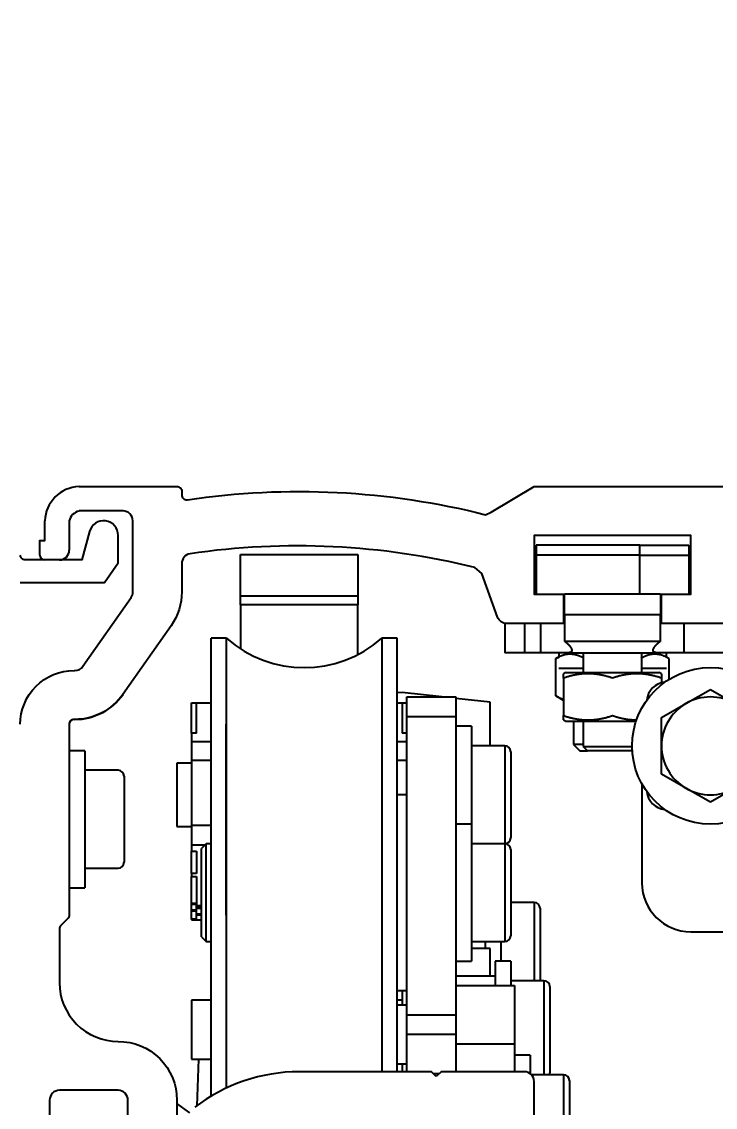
# Model space of a CAD drawing. Header units: centimetres. Extents: x 77182 to 116086, y 20619 to 33555.
# Drawn here: x 81729.68 to 81736.77, y 22341.57 to 22352.66 of the extents above; entities that cross this region are included whole.
import ezdxf

# ---------------------------------------------------------------- set-up
doc = ezdxf.new("R2010")
doc.units = ezdxf.units.CM
doc.header["$LTSCALE"] = 100
doc.layers.add('A-ANNO-DIMS', color=187, linetype='Continuous')
doc.layers.add('A-GLAZ-FRME', color=12, linetype='Continuous')
doc.styles.add('Fields_100', font='act_simplex.shx', dxfattribs={"width": 0.8, "height": 20})
doc.dimstyles.new('FIELDS_100', dxfattribs={"dimscale": 0, "dimtxt": 20, "dimasz": 5, "dimexe": 5, "dimexo": 5, "dimgap": 5, "dimtad": 0, "dimdec": 0, "dimzin": 0, "dimdsep": 46, "dimtxsty": 'Fields_100', "dimblk": 'DOT', "dimcen": 0.09, "dimclrt": 50, "dimadec": 0, "dimazin": 0, "dimtfac": 1, "dimtdec": 0, "dimtix": 1, "dimtofl": 0, "dimtmove": 1, "dimatfit": 3, "dimfxl": 5, "dimfxlon": 1, "dimtolj": 1, "dimtzin": 0, "dimarcsym": 0})

# ---------------------------------------------------------------- blocks, each defined once
blk = doc.blocks.new('_Dot')
at = {"color": 0, "linetype": 'ByBlock', "lineweight": -2}
blk.add_line((-0.5, 0), (-1, 0), dxfattribs=at)
at = {"color": 0, "linetype": 'ByBlock', "const_width": 0.5}
blk.add_lwpolyline([(-0.25, 0, 1), (0.25, 0, 1)], format="xyb", close=True, dxfattribs=at)
blk = doc.blocks.new('*D87')
at = {"layer": 'A-ANNO-DIMS', "color": 0, "lineweight": -2, "transparency": 16777216}
for p, q in [((81690.963, 22763.329), (81680.963, 22763.329)), ((81685.963, 22758.329), (81685.963, 22338.698)), ((81685.963, 21867.925), (81685.963, 22287.555)), ((81690.963, 21862.925), (81680.963, 21862.925))]:
    blk.add_line(p, q, dxfattribs=at)
at = {"layer": 'DEFPOINTS', "color": 0, "transparency": 16777216}
for p in [(81829.952, 22763.329), (81685.963, 21862.925), (81829.952, 21862.925)]:
    blk.add_point(p, dxfattribs=at)
at = {"layer": 'A-ANNO-DIMS', "color": 0, "lineweight": -2, "transparency": 16777216, "xscale": 5, "yscale": 5, "zscale": 5}
for p, rotation in [((81685.963, 22763.329), 90), ((81685.963, 21862.925), 270)]:
    blk.add_blockref('_Dot', p, dxfattribs=dict(at, rotation=rotation))
at = {"layer": 'A-ANNO-DIMS', "color": 50, "transparency": 16777216, "insert": (81685.963, 22313.127), "char_height": 20, "attachment_point": 5, "rotation": 90, "style": 'Fields_100'}
blk.add_mtext('\\A1;900', dxfattribs=at)

msp = doc.modelspace()

# ---------------------------------------------------------------- linework, layer by layer
at = {"layer": 'A-GLAZ-FRME'}
for p, q in [((81730.168, 22347.559), (81730.168, 22347.259)), ((81731.918, 22346.792), (81731.918, 22347.215)), ((81731.918, 22347.215), (81733.118, 22347.215)), ((81733.118, 22347.215), (81733.118, 22346.792)), ((81735.998, 22347.309), (81734.938, 22347.309)), ((81734.938, 22347.309), (81734.938, 22347.209)), ((81735.998, 22347.209), (81734.938, 22347.209)), ((81734.938, 22347.209), (81734.938, 22346.809)), ((81735.998, 22347.209), (81735.998, 22347.309)), ((81735.998, 22347.309), (81736.498, 22347.309)), ((81735.998, 22346.81), (81735.998, 22347.209)), ((81735.998, 22347.209), (81736.498, 22347.209)), ((81736.498, 22347.309), (81736.498, 22347.209)), ((81736.498, 22347.209), (81736.498, 22346.809)), ((81730.068, 22347.159), (81729.918, 22347.159)), ((81731.918, 22346.7), (81731.918, 22346.792)), ((81731.918, 22346.792), (81733.118, 22346.792)), ((81733.118, 22346.792), (81733.118, 22346.7)), ((81736.208, 22346.81), (81735.228, 22346.81)), ((81735.228, 22346.598), (81735.228, 22346.81)), ((81736.208, 22346.81), (81736.208, 22346.598)), ((81731.918, 22346.7), (81731.918, 22346.252)), ((81733.118, 22346.7), (81731.918, 22346.7)), ((81733.118, 22346.198), (81733.118, 22346.7)), ((81736.208, 22346.598), (81735.228, 22346.598)), ((81735.228, 22346.598), (81735.228, 22346.328)), ((81736.208, 22346.328), (81736.208, 22346.598)), ((81734.638, 22346.509), (81734.618, 22346.509)), ((81734.618, 22346.509), (81734.618, 22346.209)), ((81734.818, 22346.509), (81734.818, 22346.209)), ((81734.984, 22346.509), (81734.984, 22346.209)), ((81736.451, 22346.209), (81736.451, 22346.509)), ((81731.774, 22346.359), (81731.618, 22346.359)), ((81731.618, 22343.759), (81731.618, 22346.359)), ((81731.774, 22343.759), (81731.774, 22346.359)), ((81733.518, 22346.359), (81733.361, 22346.359)), ((81733.361, 22346.359), (81733.361, 22343.759)), ((81733.518, 22343.759), (81733.518, 22346.359)), ((81736.205, 22346.326), (81735.231, 22346.326)), ((81734.818, 22346.209), (81734.618, 22346.209)), ((81734.984, 22346.209), (81734.818, 22346.209)), ((81735.231, 22346.209), (81734.984, 22346.209)), ((81735.168, 22346.209), (81735.168, 22346.166)), ((81735.231, 22346.209), (81736.205, 22346.209)), ((81735.418, 22346.209), (81735.418, 22346.009)), ((81736.018, 22346.009), (81736.018, 22346.209)), ((81736.451, 22346.209), (81736.205, 22346.209)), ((81736.268, 22346.166), (81736.268, 22346.209)), ((81737.118, 22346.209), (81736.451, 22346.209)), ((81735.14, 22346.151), (81735.168, 22346.167)), ((81735.14, 22345.769), (81735.14, 22346.151)), ((81736.295, 22346.151), (81736.268, 22346.167)), ((81736.295, 22346.151), (81736.295, 22345.938)), ((81735.418, 22346.049), (81735.168, 22346.049)), ((81735.24, 22346.009), (81735.218, 22345.996)), ((81735.218, 22345.951), (81735.218, 22345.996)), ((81735.24, 22346.009), (81736.195, 22346.009)), ((81736.268, 22346.049), (81736.018, 22346.049)), ((81736.218, 22345.996), (81736.195, 22346.009)), ((81736.218, 22345.996), (81736.218, 22345.951)), ((81735.218, 22345.951), (81735.218, 22345.569)), ((81736.218, 22345.951), (81736.218, 22345.903)), ((81733.568, 22345.804), (81733.518, 22345.801)), ((81733.568, 22345.804), (81733.568, 22345.804)), ((81733.973, 22345.759), (81733.568, 22345.804)), ((81733.618, 22345.759), (81734.118, 22345.759)), ((81733.618, 22345.559), (81733.618, 22345.759)), ((81734.118, 22345.759), (81734.118, 22345.559)), ((81734.118, 22345.759), (81734.118, 22345.759)), ((81735.218, 22345.724), (81735.14, 22345.769)), ((81736.468, 22345.692), (81736.718, 22345.836)), ((81736.718, 22345.836), (81736.968, 22345.692)), ((81731.418, 22345.7), (81731.418, 22345.698)), ((81731.418, 22345.7), (81731.618, 22345.7)), ((81731.418, 22345.698), (81731.468, 22345.698)), ((81731.418, 22345.388), (81731.418, 22345.698)), ((81731.468, 22345.388), (81731.468, 22345.698)), ((81733.518, 22345.7), (81733.618, 22345.7)), ((81733.568, 22345.698), (81733.618, 22345.698)), ((81733.568, 22345.698), (81733.568, 22345.388)), ((81734.468, 22345.704), (81734.118, 22345.743)), ((81734.468, 22345.259), (81734.468, 22345.704)), ((81736.218, 22345.548), (81736.468, 22345.692)), ((81733.618, 22345.559), (81734.118, 22345.559)), ((81733.618, 22342.509), (81733.618, 22345.559)), ((81734.118, 22345.559), (81734.118, 22342.509)), ((81735.218, 22345.524), (81735.218, 22345.569)), ((81736.218, 22345.259), (81736.218, 22345.548)), ((81730.226, 22345.529), (81730.218, 22345.529)), ((81731.768, 22345.479), (81731.768, 22343.53)), ((81734.118, 22345.466), (81734.118, 22345.466)), ((81734.278, 22345.459), (81734.118, 22345.459)), ((81734.278, 22345.459), (81734.278, 22344.759)), ((81735.218, 22345.524), (81735.24, 22345.511)), ((81735.24, 22345.511), (81735.24, 22345.509)), ((81735.24, 22345.511), (81735.962, 22345.511)), ((81735.961, 22345.509), (81735.24, 22345.509)), ((81735.318, 22345.509), (81735.318, 22345.274)), ((81735.418, 22345.509), (81735.418, 22345.254)), ((81731.418, 22345.388), (81731.418, 22345.302)), ((81731.468, 22345.388), (81731.418, 22345.388)), ((81733.618, 22345.388), (81733.568, 22345.388)), ((81730.328, 22345.209), (81730.168, 22345.209)), ((81730.328, 22345.209), (81730.328, 22343.809)), ((81731.418, 22345.302), (81731.418, 22345.114)), ((81731.418, 22345.302), (81731.618, 22345.302)), ((81733.518, 22345.302), (81733.618, 22345.302)), ((81734.618, 22345.259), (81734.278, 22345.259)), ((81734.618, 22345.259), (81734.618, 22344.759)), ((81735.318, 22345.274), (81735.383, 22345.209)), ((81735.418, 22345.274), (81735.318, 22345.274)), ((81735.383, 22345.209), (81735.463, 22345.209)), ((81735.418, 22345.254), (81735.463, 22345.209)), ((81735.418, 22345.254), (81735.718, 22345.254)), ((81735.718, 22345.209), (81735.463, 22345.209)), ((81735.718, 22345.254), (81735.92, 22345.254)), ((81735.921, 22345.209), (81735.718, 22345.209)), ((81736.218, 22344.97), (81736.218, 22345.259)), ((81731.418, 22345.114), (81731.418, 22344.447)), ((81731.418, 22345.114), (81731.618, 22345.114)), ((81733.518, 22345.114), (81733.618, 22345.114)), ((81734.678, 22345.199), (81734.678, 22344.759)), ((81730.668, 22345.009), (81730.328, 22345.009)), ((81731.418, 22345.081), (81731.268, 22345.081)), ((81731.268, 22345.081), (81731.268, 22344.436)), ((81730.728, 22344.949), (81730.728, 22344.069)), ((81736.018, 22344.872), (81736.018, 22343.859)), ((81736.468, 22344.826), (81736.218, 22344.97)), ((81736.718, 22344.682), (81736.468, 22344.826)), ((81736.968, 22344.826), (81736.718, 22344.682)), ((81733.618, 22344.759), (81733.518, 22344.759)), ((81734.278, 22344.759), (81734.278, 22344.459)), ((81734.618, 22344.759), (81734.618, 22344.259)), ((81734.678, 22344.759), (81734.678, 22344.319)), ((81731.268, 22344.436), (81731.418, 22344.436)), ((81731.418, 22344.447), (81731.418, 22344.243)), ((81731.418, 22344.447), (81731.618, 22344.447)), ((81734.278, 22344.459), (81734.118, 22344.459)), ((81734.278, 22344.459), (81734.278, 22343.759)), ((81731.418, 22344.243), (81731.418, 22344.184)), ((81731.552, 22344.243), (81731.418, 22344.243)), ((81731.568, 22344.259), (81731.518, 22344.209)), ((81731.518, 22343.759), (81731.518, 22344.209)), ((81731.568, 22343.759), (81731.568, 22344.259)), ((81731.618, 22344.259), (81731.568, 22344.259)), ((81734.618, 22344.259), (81734.278, 22344.259)), ((81734.618, 22344.259), (81734.618, 22343.759)), ((81731.418, 22344.184), (81731.468, 22344.184)), ((81731.418, 22343.955), (81731.418, 22344.184)), ((81731.418, 22344.184), (81731.418, 22344.184)), ((81731.468, 22344.184), (81731.468, 22343.955)), ((81734.678, 22344.199), (81734.678, 22343.759)), ((81730.328, 22344.009), (81730.668, 22344.009)), ((81731.418, 22343.955), (81731.418, 22343.924)), ((81731.468, 22343.955), (81731.418, 22343.955)), ((81731.418, 22343.649), (81731.418, 22343.924)), ((81731.418, 22343.924), (81731.468, 22343.924)), ((81731.418, 22343.924), (81731.418, 22343.924)), ((81731.468, 22343.924), (81731.468, 22343.629)), ((81730.168, 22343.809), (81730.328, 22343.809)), ((81731.518, 22343.309), (81731.518, 22343.759)), ((81731.568, 22343.259), (81731.568, 22343.759)), ((81731.618, 22341.68), (81731.618, 22343.759)), ((81731.774, 22341.763), (81731.774, 22343.759)), ((81733.361, 22343.759), (81733.361, 22341.929)), ((81733.518, 22341.929), (81733.518, 22343.759)), ((81734.278, 22343.759), (81734.278, 22343.059)), ((81734.618, 22343.759), (81734.618, 22343.259)), ((81734.678, 22343.759), (81734.678, 22343.319)), ((81734.918, 22343.659), (81734.678, 22343.659)), ((81734.918, 22343.659), (81734.918, 22343.159)), ((81731.468, 22343.649), (81731.418, 22343.649)), ((81731.418, 22343.642), (81731.418, 22343.649)), ((81731.418, 22343.58), (81731.418, 22343.642)), ((81731.418, 22343.642), (81731.468, 22343.642)), ((81731.418, 22343.642), (81731.418, 22343.642)), ((81731.418, 22343.573), (81731.418, 22343.58)), ((81731.468, 22343.58), (81731.418, 22343.58)), ((81731.418, 22343.573), (81731.468, 22343.573)), ((81731.418, 22343.488), (81731.418, 22343.573)), ((81731.418, 22343.573), (81731.418, 22343.573)), ((81731.468, 22343.614), (81731.468, 22343.629)), ((81731.468, 22343.629), (81731.518, 22343.629)), ((81731.468, 22343.598), (81731.468, 22343.614)), ((81731.468, 22343.614), (81731.518, 22343.614)), ((81731.468, 22343.544), (81731.468, 22343.598)), ((81731.518, 22343.598), (81731.468, 22343.598)), ((81731.468, 22343.529), (81731.468, 22343.544)), ((81731.468, 22343.544), (81731.518, 22343.544)), ((81734.978, 22343.599), (81734.978, 22343.159)), ((81731.418, 22343.488), (81731.418, 22343.481)), ((81731.468, 22343.488), (81731.418, 22343.488)), ((81731.418, 22343.481), (81731.518, 22343.481)), ((81731.468, 22343.488), (81731.468, 22343.529)), ((81731.518, 22343.529), (81731.468, 22343.529)), ((81736.518, 22343.359), (81737.018, 22343.359)), ((81731.518, 22343.309), (81731.568, 22343.259)), ((81731.518, 22343.309), (81731.518, 22343.309)), ((81731.568, 22343.259), (81731.618, 22343.259)), ((81734.278, 22343.259), (81734.618, 22343.259)), ((81734.418, 22343.259), (81734.418, 22343.189)), ((81734.578, 22343.259), (81734.578, 22343.159)), ((81734.468, 22343.189), (81734.278, 22343.189)), ((81734.468, 22342.909), (81734.468, 22343.189)), ((81734.578, 22343.159), (81734.578, 22343.059)), ((81734.918, 22343.159), (81734.918, 22342.859)), ((81734.978, 22343.159), (81734.978, 22342.859)), ((81734.118, 22343.059), (81734.278, 22343.059)), ((81734.678, 22343.059), (81734.518, 22343.059)), ((81734.518, 22343.059), (81734.518, 22342.909)), ((81734.678, 22343.059), (81734.678, 22342.809)), ((81734.118, 22342.941), (81734.118, 22342.941)), ((81734.118, 22342.909), (81734.518, 22342.909)), ((81734.518, 22342.909), (81734.518, 22342.809)), ((81734.118, 22342.809), (81734.718, 22342.809)), ((81735.018, 22342.859), (81734.678, 22342.859)), ((81734.718, 22342.809), (81734.718, 22342.209)), ((81735.018, 22342.859), (81735.018, 22342.359)), ((81735.078, 22342.799), (81735.078, 22342.359)), ((81731.418, 22342.659), (81731.418, 22342.059)), ((81731.618, 22342.659), (81731.418, 22342.659)), ((81733.518, 22342.759), (81733.618, 22342.759)), ((81733.568, 22342.659), (81733.518, 22342.659)), ((81733.568, 22342.759), (81733.568, 22342.609)), ((81733.618, 22342.609), (81733.518, 22342.609)), ((81733.618, 22342.509), (81734.118, 22342.509)), ((81733.618, 22342.309), (81733.618, 22342.509)), ((81734.118, 22342.509), (81734.118, 22342.309)), ((81735.018, 22342.359), (81735.018, 22341.899)), ((81735.078, 22342.359), (81735.078, 22341.919)), ((81733.618, 22341.929), (81733.618, 22342.309)), ((81734.118, 22342.309), (81733.618, 22342.309)), ((81734.118, 22342.309), (81734.118, 22341.929)), ((81734.718, 22342.209), (81734.118, 22342.209)), ((81734.718, 22342.209), (81734.718, 22341.929)), ((81734.878, 22342.099), (81734.718, 22342.099)), ((81734.878, 22342.099), (81734.878, 22341.907)), ((81731.418, 22342.059), (81731.618, 22342.059)), ((81731.489, 22342.059), (81731.472, 22341.582)), ((81733.518, 22342.009), (81733.618, 22342.009)), ((81733.568, 22342.009), (81733.568, 22341.929)), ((81733.868, 22341.929), (81732.518, 22341.929)), ((81733.518, 22341.929), (81733.518, 22341.929)), ((81733.918, 22341.879), (81733.868, 22341.929)), ((81733.948, 22341.909), (81733.888, 22341.909)), ((81733.968, 22341.929), (81733.918, 22341.879)), ((81734.818, 22341.929), (81733.968, 22341.929)), ((81735.218, 22341.899), (81734.889, 22341.899)), ((81735.218, 22341.899), (81735.218, 22341.399)), ((81734.918, 22340.329), (81734.918, 22341.829)), ((81735.278, 22341.839), (81735.278, 22341.399)), ((81731.4, 22341.509), (81731.268, 22341.605))]:
    msp.add_line(p, q, dxfattribs=at)
at = {"layer": 'A-GLAZ-FRME', "elevation": 0}
for points in [[(81730.268, 22347.909), (81731.268, 22347.909, -0.414214), (81731.318, 22347.859), (81731.318, 22347.824, 0.458249), (81731.375, 22347.774, -0.099361), (81734.421, 22347.621), (81734.478, 22347.646), (81734.918, 22347.909), (81746.338, 22347.909, -0.414214), (81746.368, 22347.879), (81746.368, 22347.743, -0.339454), (81746.294, 22347.646)], [(81729.668, 22345.479, -0.414214), (81730.218, 22346.029), (81730.226, 22346.029, 0.244698), (81730.308, 22346.072), (81730.8, 22346.774, 0.153915), (81730.818, 22346.832), (81730.818, 22347.559, 0.414214), (81730.718, 22347.659), (81730.268, 22347.659)], [(81736.918, 22346.509), (81736.218, 22346.509), (81736.218, 22346.809), (81736.518, 22346.809), (81736.518, 22347.409), (81734.918, 22347.409), (81734.918, 22346.809), (81735.218, 22346.809), (81735.218, 22346.509), (81734.638, 22346.509, -0.315299), (81734.544, 22346.575), (81734.382, 22347.019), (81734.313, 22347.081, 0.097785), (81731.402, 22347.222, 0.369352), (81731.318, 22347.123), (81731.318, 22346.832, -0.153915), (81731.209, 22346.487), (81730.717, 22345.785, -0.244698), (81730.226, 22345.529), (81730.218, 22345.529, 0.414214), (81730.168, 22345.479), (81730.168, 22343.53, -0.198912), (81730.153, 22343.494), (81730.082, 22343.424, 0.198912), (81730.068, 22343.388), (81730.068, 22342.839, 0.414214), (81730.668, 22342.239, -0.414214), (81731.268, 22341.639), (81731.268, 22341.259, 0.414214)], [(81730.768, 22341.359), (81730.768, 22341.639, 0.414214), (81730.668, 22341.739), (81730.068, 22341.739, 0.414214), (81729.968, 22341.639), (81729.968, 22340.359)]]:
    msp.add_lwpolyline(points, format="xyb", dxfattribs=at)
at = {"layer": 'A-GLAZ-FRME'}
for points in [[(81729.668, 22346.929), (81730.528, 22346.929), (81730.668, 22347.129), (81730.668, 22347.41, 0.876979), (81730.375, 22347.449), (81730.298, 22347.159), (81729.718, 22347.159, -0.414217), (81729.668, 22347.209)], [(81731.774, 22346.359, 0.061316), (81731.774, 22346.359, 0.116436), (81731.774, 22346.359, 0.001696), (81731.774, 22346.359, 0.001932), (81731.774, 22346.359, -0.414216), (81731.774, 22346.359, 0.414216), (81731.774, 22346.359, 0.002579), (81731.774, 22346.359, 0.003027), (81731.774, 22346.359, 0.003596), (81731.774, 22346.359, 0.004348), (81731.774, 22346.359, 0.005285), (81731.774, 22346.359, 0.006803), (81731.774, 22346.359, 0.007858), (81731.774, 22346.359, -0.116431), (81731.774, 22346.359, -0.11642), (81731.774, 22346.359, -0.162279), (81731.774, 22346.359, 0.317838), (81731.774, 22346.359, 0.243467), (81731.774, 22346.359, 0.19891), (81731.774, 22346.359)], [(81735.231, 22346.326, -0.003116), (81735.234, 22346.323, -0.006164), (81735.236, 22346.322, -0.000157), (81735.241, 22346.318, -0.003136), (81735.242, 22346.318, -0.003043), (81735.244, 22346.316, -0.003012), (81735.247, 22346.313, -0.002994), (81735.25, 22346.311, -0.002975), (81735.252, 22346.309, -0.003076), (81735.255, 22346.306, -0.002982), (81735.258, 22346.304, -0.003175), (81735.26, 22346.301, -0.003066), (81735.263, 22346.299, -0.003358), (81735.265, 22346.296, -0.003191), (81735.268, 22346.294, -0.003571), (81735.27, 22346.291, -0.003383), (81735.273, 22346.289, -0.003873), (81735.275, 22346.286, -0.003599), (81735.277, 22346.283, -0.004259), (81735.279, 22346.281, -0.003967), (81735.282, 22346.278, -0.004801), (81735.284, 22346.276, -0.004381), (81735.286, 22346.273, -0.005387), (81735.288, 22346.27, -0.004922), (81735.289, 22346.267, -0.006226), (81735.291, 22346.265, -0.005602), (81735.293, 22346.262, -0.007254), (81735.294, 22346.26, -0.006518), (81735.296, 22346.257, -0.008604), (81735.297, 22346.255, -0.007653), (81735.298, 22346.252, -0.010238), (81735.299, 22346.25, -0.00955), (81735.3, 22346.247, -0.012194), (81735.301, 22346.245, -0.011505), (81735.302, 22346.243, -0.014158), (81735.302, 22346.241, -0.013722), (81735.302, 22346.239, -0.016411), (81735.303, 22346.237, -0.01603), (81735.303, 22346.235, -0.018358), (81735.303, 22346.233, -0.018344), (81735.303, 22346.232, -0.019876), (81735.302, 22346.23, -0.020251), (81735.302, 22346.229, -0.020312), (81735.301, 22346.227, -0.021185), (81735.301, 22346.226, -0.01955), (81735.3, 22346.225, -0.020911), (81735.299, 22346.224, -0.017867), (81735.299, 22346.222, -0.019564), (81735.298, 22346.221, -0.015611), (81735.297, 22346.22, -0.017158), (81735.296, 22346.22, -0.0135), (81735.294, 22346.219, -0.014887), (81735.293, 22346.218, -0.01165), (81735.292, 22346.217, -0.012829), (81735.291, 22346.216, -0.009822), (81735.289, 22346.216, -0.010856), (81735.288, 22346.215, -0.008215), (81735.286, 22346.214, -0.00919), (81735.284, 22346.214, -0.006881), (81735.282, 22346.213, -0.007638), (81735.281, 22346.213, -0.005751), (81735.279, 22346.212, -0.006527), (81735.277, 22346.212, -0.004848), (81735.275, 22346.212, -0.005377), (81735.273, 22346.211, -0.003993), (81735.27, 22346.211, -0.004554), (81735.268, 22346.211, -0.003433), (81735.266, 22346.21, -0.003878), (81735.264, 22346.21, -0.00282), (81735.261, 22346.21, -0.003199), (81735.259, 22346.21, -0.002329), (81735.256, 22346.21, -0.002691), (81735.254, 22346.209, -0.001964), (81735.251, 22346.209, -0.001928), (81735.248, 22346.209, -0.001936), (81735.248, 22346.209, -0.000033), (81735.243, 22346.209, -0.004455), (81735.238, 22346.209, -0.003047), (81735.231, 22346.209)], [(81736.205, 22346.209, -0.001449), (81736.2, 22346.209, -0.002807), (81736.198, 22346.209, -0.000039), (81736.192, 22346.209, -0.001436), (81736.192, 22346.209, -0.002182), (81736.189, 22346.209, -0.001834), (81736.186, 22346.209, -0.00267), (81736.183, 22346.209, -0.002269), (81736.18, 22346.21, -0.003232), (81736.177, 22346.21, -0.002796), (81736.174, 22346.21, -0.003931), (81736.172, 22346.21, -0.003402), (81736.169, 22346.21, -0.004738), (81736.167, 22346.211, -0.004135), (81736.164, 22346.211, -0.005768), (81736.162, 22346.211, -0.005042), (81736.159, 22346.212, -0.00701), (81736.157, 22346.212, -0.006183), (81736.155, 22346.213, -0.008494), (81736.153, 22346.213, -0.007455), (81736.151, 22346.214, -0.01026), (81736.149, 22346.215, -0.009144), (81736.148, 22346.215, -0.012522), (81736.146, 22346.216, -0.011136), (81736.144, 22346.217, -0.014922), (81736.143, 22346.218, -0.013524), (81736.141, 22346.218, -0.017578), (81736.14, 22346.219, -0.016145), (81736.139, 22346.22, -0.01988), (81736.138, 22346.221, -0.018658), (81736.137, 22346.223, -0.021494), (81736.136, 22346.224, -0.020679), (81736.135, 22346.225, -0.021854), (81736.135, 22346.226, -0.021581), (81736.134, 22346.228, -0.020661), (81736.133, 22346.229, -0.020946), (81736.133, 22346.231, -0.018344), (81736.133, 22346.232, -0.019302), (81736.133, 22346.234, -0.015597), (81736.133, 22346.236, -0.016872), (81736.133, 22346.237, -0.013026), (81736.133, 22346.239, -0.014266), (81736.133, 22346.241, -0.010899), (81736.134, 22346.243, -0.012047), (81736.134, 22346.245, -0.009203), (81736.135, 22346.247, -0.010113), (81736.136, 22346.249, -0.007781), (81736.137, 22346.251, -0.008588), (81736.138, 22346.253, -0.006671), (81736.139, 22346.255, -0.007257), (81736.14, 22346.257, -0.005759), (81736.141, 22346.26, -0.006328), (81736.142, 22346.262, -0.00506), (81736.144, 22346.264, -0.005418), (81736.145, 22346.266, -0.004415), (81736.147, 22346.269, -0.004727), (81736.149, 22346.271, -0.004076), (81736.151, 22346.274, -0.004331), (81736.152, 22346.276, -0.003789), (81736.154, 22346.278, -0.003983), (81736.156, 22346.281, -0.003496), (81736.158, 22346.283, -0.003647), (81736.16, 22346.286, -0.003306), (81736.162, 22346.288, -0.003453), (81736.165, 22346.29, -0.003187), (81736.167, 22346.293, -0.003264), (81736.169, 22346.295, -0.003047), (81736.171, 22346.298, -0.003136), (81736.174, 22346.3, -0.002983), (81736.176, 22346.302, -0.003021), (81736.179, 22346.305, -0.002928), (81736.181, 22346.307, -0.002953), (81736.184, 22346.309, -0.002946), (81736.186, 22346.311, -0.002348), (81736.189, 22346.314, -0.003574), (81736.189, 22346.314, -0.000106), (81736.194, 22346.318, -0.008887), (81736.198, 22346.321, -0.005976), (81736.205, 22346.326)], [(81735.418, 22346.158, 0.003425), (81735.411, 22346.161, 0.006543), (81735.408, 22346.163, 0.000178), (81735.398, 22346.168, 0.003424), (81735.397, 22346.168, 0.003656), (81735.393, 22346.17, 0.003613), (81735.388, 22346.172, 0.003826), (81735.383, 22346.174, 0.003771), (81735.378, 22346.176, 0.003984), (81735.373, 22346.178, 0.003953), (81735.369, 22346.18, 0.00416), (81735.364, 22346.182, 0.004097), (81735.359, 22346.183, 0.004304), (81735.355, 22346.185, 0.004275), (81735.35, 22346.186, 0.004477), (81735.346, 22346.187, 0.004419), (81735.341, 22346.189, 0.004589), (81735.337, 22346.19, 0.004568), (81735.332, 22346.191, 0.004714), (81735.328, 22346.192, 0.004671), (81735.324, 22346.192, 0.004792), (81735.319, 22346.193, 0.004768), (81735.315, 22346.194, 0.004895), (81735.31, 22346.194, 0.004881), (81735.306, 22346.195, 0.004948), (81735.302, 22346.195, 0.004918), (81735.297, 22346.195, 0.004959), (81735.293, 22346.196, 0.004963), (81735.289, 22346.196, 0.004996), (81735.284, 22346.196, 0.00499), (81735.28, 22346.196, 0.004966), (81735.276, 22346.196, 0.00497), (81735.272, 22346.195, 0.004926), (81735.267, 22346.195, 0.004951), (81735.263, 22346.195, 0.004865), (81735.259, 22346.194, 0.004882), (81735.254, 22346.194, 0.004761), (81735.25, 22346.193, 0.004793), (81735.245, 22346.192, 0.004667), (81735.241, 22346.191, 0.004699), (81735.237, 22346.191, 0.004552), (81735.232, 22346.189, 0.004587), (81735.228, 22346.188, 0.004413), (81735.223, 22346.187, 0.004464), (81735.219, 22346.186, 0.004251), (81735.214, 22346.185, 0.004281), (81735.21, 22346.183, 0.004088), (81735.205, 22346.181, 0.004147), (81735.2, 22346.18, 0.003956), (81735.195, 22346.178, 0.003999), (81735.191, 22346.176, 0.003757), (81735.186, 22346.174, 0.003794), (81735.181, 22346.172, 0.003581), (81735.177, 22346.17, 0.002948), (81735.171, 22346.168, 0.004127), (81735.171, 22346.167, 0.000131), (81735.161, 22346.163, 0.009828), (81735.153, 22346.158, 0.006768), (81735.14, 22346.151)], [(81736.295, 22346.151, 0.003384), (81736.288, 22346.155, 0.006458), (81736.284, 22346.157, 0.000172), (81736.274, 22346.163, 0.003369), (81736.274, 22346.163, 0.003589), (81736.268, 22346.165, 0.003548), (81736.263, 22346.168, 0.003801), (81736.258, 22346.17, 0.003757), (81736.253, 22346.173, 0.003981), (81736.248, 22346.175, 0.00392), (81736.243, 22346.177, 0.004144), (81736.238, 22346.179, 0.004108), (81736.233, 22346.181, 0.004341), (81736.229, 22346.182, 0.00428), (81736.224, 22346.184, 0.004496), (81736.219, 22346.185, 0.004462), (81736.214, 22346.187, 0.004656), (81736.21, 22346.188, 0.004599), (81736.205, 22346.189, 0.004782), (81736.2, 22346.19, 0.004748), (81736.196, 22346.191, 0.004931), (81736.191, 22346.192, 0.004901), (81736.187, 22346.193, 0.005013), (81736.182, 22346.194, 0.004979), (81736.178, 22346.194, 0.005064), (81736.173, 22346.195, 0.005048), (81736.169, 22346.195, 0.005143), (81736.164, 22346.195, 0.005136), (81736.16, 22346.196, 0.00517), (81736.155, 22346.196, 0.005148), (81736.151, 22346.196, 0.005148), (81736.146, 22346.196, 0.00517), (81736.142, 22346.196, 0.005136), (81736.137, 22346.195, 0.005143), (81736.133, 22346.195, 0.005048), (81736.128, 22346.195, 0.005064), (81736.124, 22346.194, 0.004979), (81736.119, 22346.194, 0.005013), (81736.115, 22346.193, 0.004901), (81736.11, 22346.192, 0.004931), (81736.106, 22346.191, 0.004748), (81736.101, 22346.19, 0.004782), (81736.097, 22346.189, 0.004599), (81736.092, 22346.188, 0.004656), (81736.087, 22346.187, 0.004462), (81736.083, 22346.185, 0.004496), (81736.078, 22346.184, 0.00428), (81736.073, 22346.182, 0.004343), (81736.068, 22346.181, 0.004106), (81736.063, 22346.179, 0.004137), (81736.059, 22346.177, 0.003918), (81736.054, 22346.175, 0.003984), (81736.049, 22346.173, 0.003763), (81736.044, 22346.171, 0.00308), (81736.038, 22346.168, 0.004268), (81736.038, 22346.168, 0.000141), (81736.028, 22346.163, 0.010202), (81736.019, 22346.158, 0.007033), (81736.006, 22346.151)], [(81735.718, 22345.951, 0.002285), (81735.705, 22345.955, 0.004417), (81735.699, 22345.957, 0.00008), (81735.681, 22345.963, 0.002288), (81735.68, 22345.963, 0.002384), (81735.671, 22345.966, 0.002371), (81735.662, 22345.968, 0.00246), (81735.654, 22345.97, 0.002447), (81735.645, 22345.973, 0.002542), (81735.636, 22345.975, 0.002536), (81735.628, 22345.977, 0.002616), (81735.619, 22345.979, 0.0026), (81735.611, 22345.981, 0.002673), (81735.602, 22345.982, 0.00267), (81735.594, 22345.984, 0.002743), (81735.586, 22345.985, 0.002722), (81735.578, 22345.987, 0.002799), (81735.57, 22345.988, 0.0028), (81735.562, 22345.989, 0.002861), (81735.554, 22345.99, 0.002843), (81735.546, 22345.991, 0.002882), (81735.538, 22345.992, 0.002882), (81735.53, 22345.993, 0.002928), (81735.522, 22345.994, 0.002922), (81735.514, 22345.994, 0.002951), (81735.507, 22345.995, 0.002942), (81735.499, 22345.995, 0.002969), (81735.491, 22345.995, 0.002974), (81735.483, 22345.996, 0.002983), (81735.476, 22345.996, 0.002972), (81735.468, 22345.996, 0.002972), (81735.46, 22345.996, 0.002983), (81735.452, 22345.996, 0.002974), (81735.445, 22345.995, 0.002969), (81735.437, 22345.995, 0.002942), (81735.429, 22345.995, 0.002951), (81735.421, 22345.994, 0.002922), (81735.413, 22345.994, 0.002928), (81735.406, 22345.993, 0.002882), (81735.398, 22345.992, 0.002882), (81735.39, 22345.991, 0.002843), (81735.382, 22345.99, 0.002861), (81735.374, 22345.989, 0.0028), (81735.366, 22345.988, 0.002799), (81735.358, 22345.987, 0.002722), (81735.35, 22345.985, 0.002743), (81735.341, 22345.984, 0.00267), (81735.333, 22345.982, 0.002673), (81735.325, 22345.981, 0.0026), (81735.316, 22345.979, 0.002616), (81735.308, 22345.977, 0.002536), (81735.299, 22345.975, 0.002542), (81735.291, 22345.973, 0.002447), (81735.283, 22345.971, 0.001984), (81735.273, 22345.968, 0.002847), (81735.273, 22345.968, 0.000064), (81735.255, 22345.963, 0.006894), (81735.24, 22345.958, 0.004711), (81735.218, 22345.951)], [(81736.218, 22345.951, 0.002285), (81736.205, 22345.955, 0.004417), (81736.199, 22345.957, 0.00008), (81736.181, 22345.963, 0.002286), (81736.18, 22345.963, 0.002383), (81736.171, 22345.966, 0.002372), (81736.162, 22345.968, 0.002463), (81736.154, 22345.97, 0.002448), (81736.145, 22345.973, 0.002541), (81736.136, 22345.975, 0.002536), (81736.128, 22345.977, 0.002616), (81736.119, 22345.979, 0.0026), (81736.111, 22345.981, 0.002673), (81736.102, 22345.982, 0.00267), (81736.094, 22345.984, 0.002743), (81736.086, 22345.985, 0.002722), (81736.078, 22345.987, 0.002799), (81736.07, 22345.988, 0.002801), (81736.062, 22345.989, 0.002861), (81736.054, 22345.99, 0.002842), (81736.046, 22345.991, 0.002881), (81736.038, 22345.992, 0.002883), (81736.03, 22345.993, 0.002929), (81736.022, 22345.994, 0.002923), (81736.014, 22345.994, 0.002951), (81736.007, 22345.995, 0.002942), (81735.999, 22345.995, 0.002969), (81735.991, 22345.995, 0.002974), (81735.983, 22345.996, 0.002983), (81735.976, 22345.996, 0.002972), (81735.968, 22345.996, 0.002973), (81735.96, 22345.996, 0.002983), (81735.952, 22345.996, 0.002974), (81735.945, 22345.995, 0.002969), (81735.937, 22345.995, 0.002942), (81735.929, 22345.995, 0.002951), (81735.921, 22345.994, 0.002922), (81735.913, 22345.994, 0.002928), (81735.906, 22345.993, 0.002883), (81735.898, 22345.992, 0.002884), (81735.89, 22345.991, 0.002843), (81735.882, 22345.99, 0.002858), (81735.874, 22345.989, 0.002799), (81735.866, 22345.988, 0.0028), (81735.858, 22345.987, 0.002726), (81735.85, 22345.985, 0.002745), (81735.841, 22345.984, 0.002669), (81735.833, 22345.982, 0.002671), (81735.825, 22345.981, 0.002598), (81735.816, 22345.979, 0.002615), (81735.808, 22345.977, 0.002537), (81735.799, 22345.975, 0.002541), (81735.791, 22345.973, 0.002448), (81735.783, 22345.971, 0.001986), (81735.773, 22345.968, 0.002849), (81735.773, 22345.968, 0.000064), (81735.755, 22345.963, 0.006891), (81735.74, 22345.958, 0.004709), (81735.718, 22345.951)], [(81735.14, 22345.769, 0.000815), (81735.142, 22345.768, 0.00161), (81735.143, 22345.767, 0.00001), (81735.146, 22345.765, 0.000806), (81735.146, 22345.765, 0.000864), (81735.147, 22345.765, 0.000872), (81735.149, 22345.764, 0.000829), (81735.15, 22345.763, 0.000793), (81735.152, 22345.762, 0.000836), (81735.153, 22345.762, 0.000872), (81735.154, 22345.761, 0.000942), (81735.156, 22345.76, 0.000912), (81735.157, 22345.76, 0.000867), (81735.158, 22345.759, 0.000876), (81735.16, 22345.758, 0.000866), (81735.161, 22345.757, 0.000857), (81735.162, 22345.757, 0.000921), (81735.164, 22345.756, 0.000931), (81735.165, 22345.755, 0.000959), (81735.166, 22345.755, 0.000931), (81735.168, 22345.754, 0.00092), (81735.169, 22345.753, 0.00093), (81735.17, 22345.753, 0.000957), (81735.172, 22345.752, 0.00097), (81735.173, 22345.752, 0.000954), (81735.174, 22345.751, 0.000915), (81735.176, 22345.75, 0.000959), (81735.177, 22345.75, 0.001003), (81735.178, 22345.749, 0.001031), (81735.179, 22345.749, 0.00099), (81735.181, 22345.748, 0.000955), (81735.182, 22345.747, 0.000949), (81735.183, 22345.747, 0.001032), (81735.185, 22345.746, 0.001099), (81735.186, 22345.746, 0.001036), (81735.187, 22345.745, 0.000933), (81735.188, 22345.745, 0.000949), (81735.19, 22345.744, 0.001025), (81735.191, 22345.744, 0.001166), (81735.192, 22345.743, 0.001119), (81735.193, 22345.743, 0.001039), (81735.195, 22345.742, 0.00104), (81735.196, 22345.742, 0.001012), (81735.197, 22345.741, 0.001017), (81735.198, 22345.741, 0.001102), (81735.2, 22345.74, 0.001107), (81735.201, 22345.74, 0.001133), (81735.202, 22345.74, 0.001094), (81735.203, 22345.739, 0.00109), (81735.204, 22345.739, 0.001127), (81735.206, 22345.738, 0.001121), (81735.207, 22345.738, 0.001105), (81735.208, 22345.737, 0.001083), (81735.209, 22345.737, 0.000854), (81735.211, 22345.737, 0.00137), (81735.211, 22345.737, 0.000016), (81735.213, 22345.736, 0.003511), (81735.215, 22345.735, 0.002343), (81735.218, 22345.734)], [(81731.418, 22345.693, 0.198901), (81731.418, 22345.693, 0.414208), (81731.418, 22345.693), (81731.418, 22345.693), (81731.418, 22345.693), (81731.418, 22345.693, -0.080611), (81731.418, 22345.693, -0.080615), (81731.418, 22345.693, -0.116446), (81731.418, 22345.693, -0.116451), (81731.418, 22345.693), (81731.418, 22345.693), (81731.418, 22345.693), (81731.418, 22345.693)], [(81735.218, 22345.569, 0.002279), (81735.23, 22345.565, 0.004405), (81735.237, 22345.563, 0.00008), (81735.255, 22345.557, 0.002282), (81735.255, 22345.557, 0.00239), (81735.264, 22345.554, 0.002381), (81735.273, 22345.552, 0.002464), (81735.282, 22345.549, 0.002448), (81735.291, 22345.547, 0.002528), (81735.299, 22345.545, 0.002522), (81735.308, 22345.543, 0.002615), (81735.316, 22345.541, 0.002599), (81735.325, 22345.539, 0.002687), (81735.333, 22345.538, 0.002685), (81735.341, 22345.536, 0.002743), (81735.35, 22345.535, 0.002719), (81735.358, 22345.533, 0.002787), (81735.366, 22345.532, 0.002796), (81735.374, 22345.531, 0.002865), (81735.382, 22345.53, 0.002843), (81735.39, 22345.529, 0.002882), (81735.398, 22345.528, 0.002882), (81735.406, 22345.527, 0.002928), (81735.413, 22345.526, 0.002922), (81735.421, 22345.526, 0.002951), (81735.429, 22345.525, 0.002942), (81735.437, 22345.525, 0.002969), (81735.445, 22345.524, 0.002974), (81735.452, 22345.524, 0.002983), (81735.46, 22345.524, 0.002972), (81735.468, 22345.524, 0.002972), (81735.476, 22345.524, 0.002983), (81735.483, 22345.524, 0.002974), (81735.491, 22345.524, 0.002969), (81735.499, 22345.525, 0.002942), (81735.507, 22345.525, 0.002951), (81735.514, 22345.526, 0.002922), (81735.522, 22345.526, 0.002928), (81735.53, 22345.527, 0.002882), (81735.538, 22345.528, 0.002882), (81735.546, 22345.529, 0.002843), (81735.554, 22345.53, 0.002865), (81735.562, 22345.531, 0.002796), (81735.57, 22345.532, 0.002787), (81735.578, 22345.533, 0.002719), (81735.586, 22345.535, 0.002743), (81735.594, 22345.536, 0.002685), (81735.602, 22345.538, 0.002687), (81735.611, 22345.539, 0.002599), (81735.619, 22345.541, 0.002615), (81735.628, 22345.543, 0.002522), (81735.636, 22345.545, 0.002528), (81735.645, 22345.547, 0.002448), (81735.653, 22345.549, 0.001987), (81735.662, 22345.552, 0.002857), (81735.663, 22345.552, 0.000064), (81735.68, 22345.557, 0.006888), (81735.696, 22345.561, 0.004707), (81735.718, 22345.569)], [(81735.718, 22345.569, 0.001109), (81735.724, 22345.567, 0.00218), (81735.727, 22345.566, 0.000019), (81735.736, 22345.563, 0.001108), (81735.737, 22345.563, 0.001129), (81735.741, 22345.561, 0.001125), (81735.746, 22345.56, 0.00115), (81735.75, 22345.558, 0.00115), (81735.755, 22345.557, 0.001176), (81735.759, 22345.556, 0.001172), (81735.764, 22345.554, 0.001188), (81735.768, 22345.553, 0.001177), (81735.773, 22345.552, 0.001214), (81735.777, 22345.551, 0.001229), (81735.781, 22345.55, 0.001241), (81735.786, 22345.548, 0.001214), (81735.79, 22345.547, 0.001235), (81735.794, 22345.546, 0.001259), (81735.799, 22345.545, 0.001288), (81735.803, 22345.544, 0.001263), (81735.807, 22345.543, 0.001275), (81735.811, 22345.542, 0.001286), (81735.816, 22345.541, 0.001316), (81735.82, 22345.54, 0.001309), (81735.824, 22345.54, 0.001318), (81735.828, 22345.539, 0.001311), (81735.832, 22345.538, 0.001337), (81735.836, 22345.537, 0.001343), (81735.84, 22345.536, 0.001364), (81735.844, 22345.536, 0.001358), (81735.848, 22345.535, 0.001356), (81735.852, 22345.534, 0.00135), (81735.856, 22345.533, 0.001378), (81735.86, 22345.533, 0.001378), (81735.864, 22345.532, 0.001415), (81735.868, 22345.532, 0.001419), (81735.872, 22345.531, 0.001405), (81735.876, 22345.53, 0.001386), (81735.88, 22345.53, 0.001402), (81735.884, 22345.529, 0.001418), (81735.888, 22345.529, 0.001457), (81735.892, 22345.528, 0.001446), (81735.896, 22345.528, 0.001435), (81735.9, 22345.528, 0.001426), (81735.904, 22345.527, 0.001446), (81735.908, 22345.527, 0.001471), (81735.912, 22345.527, 0.001465), (81735.915, 22345.526, 0.001432), (81735.919, 22345.526, 0.001442), (81735.923, 22345.526, 0.001473), (81735.927, 22345.525, 0.001494), (81735.931, 22345.525, 0.001462), (81735.935, 22345.525, 0.001463), (81735.938, 22345.525, 0.001186), (81735.942, 22345.525, 0.001791), (81735.943, 22345.525, 0.000026), (81735.95, 22345.524, 0.004399), (81735.956, 22345.524, 0.002948), (81735.965, 22345.524)], [(81734.618, 22345.259), (81734.618, 22345.259, 0.012342), (81734.618, 22345.259, 0.013964), (81734.618, 22345.259, 0.015508), (81734.618, 22345.259, 0.016766), (81734.618, 22345.259, 0.017522), (81734.618, 22345.259, 0.017595), (81734.618, 22345.259, 0.017038), (81734.618, 22345.259, 0.015745), (81734.618, 22345.259, 0.014669), (81734.618, 22345.259, 0.011825), (81734.618, 22345.259, 0.198907), (81734.618, 22345.259, 0.198895), (81734.618, 22345.259, 0.414216), (81734.618, 22345.259, -0.414218), (81734.618, 22345.259, -0.198915), (81734.618, 22345.259, -0.198906), (81734.618, 22345.259)], [(81734.618, 22344.259), (81734.618, 22344.259, 0.019455), (81734.618, 22344.259, 0.023566), (81734.618, 22344.259, 0.026942), (81734.618, 22344.259, 0.02821), (81734.618, 22344.259, 0.026726), (81734.618, 22344.259, 0.023218), (81734.618, 22344.259, 0.01915), (81734.618, 22344.259, 0.015229), (81734.618, 22344.259, 0.012488), (81734.618, 22344.259, 0.009108), (81734.618, 22344.259, 0.198917), (81734.618, 22344.259, 0.198911), (81734.618, 22344.259, 0.414216), (81734.618, 22344.259, -0.23607), (81734.618, 22344.259, -0.284084), (81734.618, 22344.259, -0.284079), (81734.618, 22344.259)], [(81735.018, 22342.859), (81735.018, 22342.859, 0.000025), (81735.018, 22342.859, 0.000029), (81735.018, 22342.859, 0.000034), (81735.018, 22342.859, 0.00004), (81735.018, 22342.859, 0.000048), (81735.018, 22342.859, 0.000059), (81735.018, 22342.859, 0.000074), (81735.018, 22342.859, 0.000095), (81735.018, 22342.859, 0.000132), (81735.018, 22342.859, 0.00017), (81735.018, 22342.859, 0.000347), (81735.018, 22342.859, 0.000144), (81735.018, 22342.859, 0.002666), (81735.018, 22342.859)], [(81735.218, 22341.899), (81735.218, 22341.899, -0.021381), (81735.218, 22341.899, -0.019679), (81735.218, 22341.899, -0.017332), (81735.218, 22341.899, -0.014832), (81735.218, 22341.899, -0.012505), (81735.218, 22341.899, -0.010479), (81735.218, 22341.899, -0.008818), (81735.218, 22341.899, -0.007376), (81735.218, 22341.899, -0.006442), (81735.218, 22341.899, -0.00501), (81735.218, 22341.899, -0.005652), (81735.218, 22341.899, -0.001301), (81735.218, 22341.899, -0.007786), (81735.218, 22341.899)]]:
    msp.add_lwpolyline(points, format="xyb", dxfattribs=at)
at = {"layer": 'A-GLAZ-FRME', "elevation": 0}
msp.add_lwpolyline([(81729.868, 22347.209), (81729.868, 22347.359), (81729.918, 22347.359), (81729.918, 22347.559)], dxfattribs=at)
at = {"layer": 'A-GLAZ-FRME'}
for points in [[(81733.118, 22347.215), (81733.118, 22347.215), (81733.118, 22347.215), (81733.118, 22347.215), (81733.118, 22347.215), (81733.118, 22347.215), (81733.118, 22347.215), (81733.118, 22347.215), (81733.118, 22347.215), (81733.118, 22347.215)], [(81733.118, 22346.792), (81733.118, 22346.792), (81733.118, 22346.792), (81733.118, 22346.792), (81733.118, 22346.792), (81733.118, 22346.792), (81733.118, 22346.792), (81733.118, 22346.792), (81733.118, 22346.792), (81733.118, 22346.792)], [(81733.118, 22346.7), (81733.118, 22346.7), (81733.118, 22346.7), (81733.118, 22346.7), (81733.118, 22346.7), (81733.118, 22346.7), (81733.118, 22346.7), (81733.118, 22346.7), (81733.118, 22346.7), (81733.118, 22346.7)], [(81731.618, 22346.359), (81731.618, 22346.359), (81731.618, 22346.359), (81731.618, 22346.359), (81731.618, 22346.359), (81731.618, 22346.359), (81731.618, 22346.359), (81731.618, 22346.359), (81731.618, 22346.359), (81731.618, 22346.359)], [(81731.774, 22346.359), (81731.774, 22346.359), (81731.774, 22346.359), (81731.774, 22346.359), (81731.774, 22346.359), (81731.774, 22346.359), (81731.774, 22346.359), (81731.774, 22346.359), (81731.774, 22346.359), (81731.774, 22346.359)], [(81733.361, 22346.359), (81733.361, 22346.359), (81733.361, 22346.359), (81733.361, 22346.359), (81733.361, 22346.359), (81733.361, 22346.359), (81733.361, 22346.359), (81733.361, 22346.359), (81733.361, 22346.359), (81733.361, 22346.359)], [(81733.518, 22346.359), (81733.518, 22346.359), (81733.518, 22346.359), (81733.518, 22346.359), (81733.518, 22346.359), (81733.518, 22346.359), (81733.518, 22346.359), (81733.518, 22346.359), (81733.518, 22346.359), (81733.518, 22346.359)], [(81731.418, 22345.7), (81731.418, 22345.7), (81731.418, 22345.7), (81731.418, 22345.7), (81731.418, 22345.7), (81731.418, 22345.7), (81731.418, 22345.7), (81731.418, 22345.7), (81731.418, 22345.7), (81731.418, 22345.7)], [(81731.418, 22345.608), (81731.418, 22345.608), (81731.418, 22345.608), (81731.418, 22345.608), (81731.418, 22345.608), (81731.418, 22345.608), (81731.418, 22345.608), (81731.418, 22345.608), (81731.418, 22345.608), (81731.418, 22345.608)], [(81731.418, 22345.601), (81731.418, 22345.601), (81731.418, 22345.601), (81731.418, 22345.601), (81731.418, 22345.601), (81731.418, 22345.601), (81731.418, 22345.601), (81731.418, 22345.601), (81731.418, 22345.601), (81731.418, 22345.601)], [(81731.418, 22345.538), (81731.418, 22345.538), (81731.418, 22345.538), (81731.418, 22345.538), (81731.418, 22345.538), (81731.418, 22345.538), (81731.418, 22345.538), (81731.418, 22345.538), (81731.418, 22345.538), (81731.418, 22345.538)], [(81731.418, 22345.531), (81731.418, 22345.531), (81731.418, 22345.531), (81731.418, 22345.531), (81731.418, 22345.531), (81731.418, 22345.531), (81731.418, 22345.531), (81731.418, 22345.531), (81731.418, 22345.531), (81731.418, 22345.531)], [(81731.418, 22345.487), (81731.418, 22345.487), (81731.418, 22345.487), (81731.418, 22345.487), (81731.418, 22345.487), (81731.418, 22345.487), (81731.418, 22345.487), (81731.418, 22345.487), (81731.418, 22345.487), (81731.418, 22345.487)], [(81731.418, 22345.48), (81731.418, 22345.48), (81731.418, 22345.48), (81731.418, 22345.48), (81731.418, 22345.48), (81731.418, 22345.48), (81731.418, 22345.48), (81731.418, 22345.48), (81731.418, 22345.48), (81731.418, 22345.48)], [(81734.618, 22345.259), (81734.618, 22345.259), (81734.618, 22345.259), (81734.618, 22345.259), (81734.618, 22345.259), (81734.618, 22345.259), (81734.618, 22345.259), (81734.618, 22345.259), (81734.618, 22345.259), (81734.618, 22345.259)], [(81731.268, 22345.081), (81731.268, 22345.081), (81731.268, 22345.081), (81731.268, 22345.081), (81731.268, 22345.081), (81731.268, 22345.081), (81731.268, 22345.081), (81731.268, 22345.081), (81731.268, 22345.081), (81731.268, 22345.081)], [(81731.268, 22344.436), (81731.268, 22344.436), (81731.268, 22344.436), (81731.268, 22344.436), (81731.268, 22344.436), (81731.268, 22344.436), (81731.268, 22344.436), (81731.268, 22344.436), (81731.268, 22344.436), (81731.268, 22344.436)], [(81734.618, 22344.259), (81734.618, 22344.259), (81734.618, 22344.259), (81734.618, 22344.259), (81734.618, 22344.259), (81734.618, 22344.259), (81734.618, 22344.259), (81734.618, 22344.259), (81734.618, 22344.259), (81734.618, 22344.259)], [(81731.418, 22343.481), (81731.418, 22343.481), (81731.418, 22343.481), (81731.418, 22343.481), (81731.418, 22343.481), (81731.418, 22343.481), (81731.418, 22343.481), (81731.418, 22343.481), (81731.418, 22343.481), (81731.418, 22343.481)], [(81731.568, 22343.259), (81731.568, 22343.259), (81731.568, 22343.259), (81731.568, 22343.259), (81731.568, 22343.259), (81731.568, 22343.259), (81731.568, 22343.259), (81731.568, 22343.259), (81731.568, 22343.259), (81731.568, 22343.259)], [(81735.018, 22342.859), (81735.018, 22342.859), (81735.018, 22342.859), (81735.018, 22342.859), (81735.018, 22342.859), (81735.018, 22342.859), (81735.018, 22342.859), (81735.018, 22342.859), (81735.018, 22342.859), (81735.018, 22342.859)], [(81735.218, 22341.899), (81735.218, 22341.899), (81735.218, 22341.899), (81735.218, 22341.899), (81735.218, 22341.899), (81735.218, 22341.899), (81735.218, 22341.899), (81735.218, 22341.899), (81735.218, 22341.899), (81735.218, 22341.899)]]:
    msp.add_lwpolyline(points, dxfattribs=at)
msp.add_circle((81736.718, 22345.259), 0.8, dxfattribs=at)
for centre, radius, start, end in [((81730.283, 22347.544), 0.365, 92.3137, 177.6863), ((81730.298, 22347.528), 0.134, 103.2218, 166.7785), ((81729.918, 22347.209), 0.05, 180, 270), ((81730.068, 22347.259), 0.1, 270, 0), ((81732.568, 22347.259), 1.2, 228.5904, 311.4096), ((81735.128, 22346.185), 0.175, 53.9129, 55.1501), ((81736.308, 22346.185), 0.175, 124.8499, 126.0872), ((81736.268, 22345.709), 0.2, 94.9989, 175.0011), ((81730.226, 22346.129), 0.6, 270, 325), ((81736.718, 22345.259), 0.5, 60, 120), ((81736.718, 22345.259), 0.5, 120, 180), ((81730.218, 22345.479), 0.05, 90, 180), ((81734.618, 22345.199), 0.06, 0, 90), ((81736.718, 22345.259), 0.5, 180, 240), ((81730.668, 22344.949), 0.06, 0, 90), ((81736.268, 22344.809), 0.2, 184.9989, 265.0011), ((81736.718, 22345.259), 0.5, 240, 300), ((81734.618, 22344.319), 0.06, 270, 0), ((81734.618, 22344.199), 0.06, 0, 90), ((81730.668, 22344.069), 0.06, 270, 0), ((81736.518, 22343.859), 0.5, 180, 270), ((81734.918, 22343.599), 0.06, 0, 90), ((81734.618, 22343.319), 0.06, 270, 0), ((81735.018, 22342.799), 0.06, 0, 90), ((81732.518, 22340.179), 1.75, 90, 127.5863), ((81734.818, 22341.829), 0.1, 0, 90), ((81735.018, 22341.919), 0.06, 340.5288, 0), ((81735.218, 22341.839), 0.06, 0, 90)]:
    msp.add_arc(centre, radius, start, end, dxfattribs=at)

# ---------------------------------------------------------------- dimensions: what is measured, and where the dimension line sits
at = {"layer": 'A-ANNO-DIMS'}
dim = msp.add_linear_dim(base=(81685.963, 21862.925), p1=(81829.952, 22763.329), p2=(81829.952, 21862.925), angle=90, dimstyle='FIELDS_100', override={"dimscale": 1}, dxfattribs=at)
dim.commit()
dim.dimension.update_dxf_attribs({"geometry": '*D87', "text_midpoint": (81685.963, 22313.127)})

doc.saveas('drawing.dxf')
